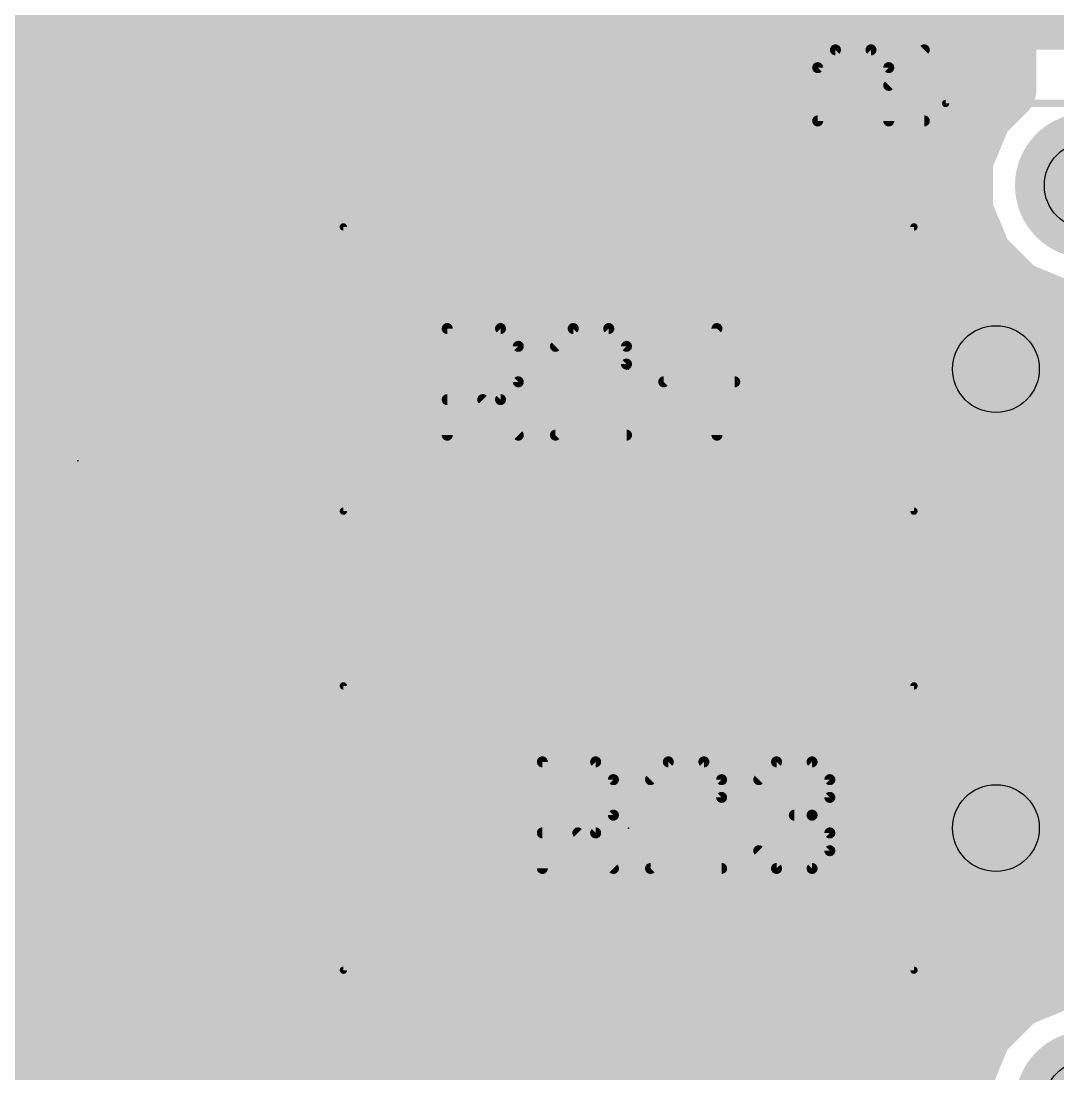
# Model space of a CAD drawing. Extents: x 0 to 1.9, y 0 to 1.15.
# Drawn here: x 0.2346 to 0.5169, y 0.458 to 0.7448 of the extents above; entities that cross this region are included whole.
import ezdxf

# ---------------------------------------------------------------- set-up
doc = ezdxf.new("R2010")
doc.units = 0
for name, color, linetype in [('1', 22, 'CONTINUOUS'), ('16', 175, 'CONTINUOUS'), ('18', 82, 'CONTINUOUS'), ('24', 7, 'CONTINUOUS'), ('25', 253, 'CONTINUOUS'), ('31', 253, 'CONTINUOUS'), ('32', 253, 'CONTINUOUS'), ('36', 253, 'CONTINUOUS'), ('39', 22, 'CONTINUOUS'), ('40', 175, 'CONTINUOUS'), ('44', 253, 'CONTINUOUS'), ('52', 253, 'CONTINUOUS')]:
    doc.layers.add(name, color=color, linetype=linetype)

# ---------------------------------------------------------------- blocks, each defined once
blk = doc.blocks.new('RECT')
blk.add_solid([(-0.5, -0.5), (0.5, -0.5), (-0.5, 0.5), (0.5, 0.5)])
blk = doc.blocks.new('ROUNDV')
at = {"const_width": 0.5}
blk.add_lwpolyline([(0, -0.25, 1), (0, 0.25, 1), (0, -0.25)], format="xyb", dxfattribs=at)

msp = doc.modelspace()

# ---------------------------------------------------------------- linework, layer by layer
at = {"layer": '1', "const_width": 0.016}
for points in [[(0.481472, 0.793988), (0.481472, 0.731209)], [(0.028, 0.752), (0.481472, 0.752)], [(0.028, 0.736), (0.481472, 0.736)], [(0.481472, 0.731209), (0.489673, 0.723008)], [(0.489673, 0.723008), (0.500192, 0.723008)], [(0.500192, 0.723008), (0.496336, 0.719152)], [(0.028, 0.72), (0.497184, 0.72)], [(0.496336, 0.719152), (0.491189, 0.706725)], [(0.491189, 0.706725), (0.491189, 0.693274)], [(0.028, 0.704), (0.491189, 0.704)], [(0.491189, 0.693274), (0.496336, 0.680848)], [(0.028, 0.688), (0.493374, 0.688)], [(0.496336, 0.680848), (0.505848, 0.671336)], [(0.028, 0.672), (0.505184, 0.672)], [(0.505848, 0.671336), (0.518274, 0.666189)], [(0.518274, 0.666189), (0.531725, 0.666189)], [(0.028, 0.656), (0.628, 0.656)], [(0.028, 0.64), (0.628, 0.64)], [(0.028, 0.624), (0.628, 0.624)], [(0.028, 0.608), (0.622684, 0.608)], [(0.028, 0.592), (0.616189, 0.592)], [(0.028, 0.576), (0.618167, 0.576)], [(0.028, 0.56), (0.628, 0.56)], [(0.028, 0.544), (0.628, 0.544)], [(0.028, 0.528), (0.628, 0.528)], [(0.028, 0.512), (0.628, 0.512)], [(0.028, 0.496), (0.628, 0.496)], [(0.518274, 0.483811), (0.505848, 0.478664)], [(0.531725, 0.483811), (0.518274, 0.483811)], [(0.028, 0.48), (0.509074, 0.48)], [(0.505848, 0.478664), (0.496336, 0.469152)], [(0.496336, 0.469152), (0.491189, 0.456725)], [(0.028, 0.464), (0.494202, 0.464)], [(0.491189, 0.456725), (0.491189, 0.443274)]]:
    msp.add_lwpolyline(points, dxfattribs=at)
at = {"layer": '1', "const_width": 0.008}
for points in [[(0.481472, 0.748, 1), (0.481472, 0.756)], [(0.481472, 0.732, 1), (0.481472, 0.74)], [(0.484301, 0.734037, 1), (0.478644, 0.72838)], [(0.477472, 0.731209, 1), (0.485472, 0.731209)], [(0.489673, 0.727008, 1), (0.489673, 0.719008)], [(0.486845, 0.720179, 1), (0.492502, 0.725836)], [(0.50302, 0.720179, 1), (0.497364, 0.725836)], [(0.500192, 0.719008, 1), (0.500192, 0.727008)], [(0.493508, 0.721981, 1), (0.499165, 0.716324)], [(0.500032, 0.717622, 1), (0.492641, 0.720683)], [(0.497184, 0.716, 1), (0.497184, 0.724)], [(0.495189, 0.706725, 1), (0.487189, 0.706725)], [(0.487493, 0.708256, 1), (0.494884, 0.705195)], [(0.491189, 0.7, 1), (0.491189, 0.708)], [(0.494884, 0.694805, 1), (0.487493, 0.691744)], [(0.487189, 0.693274, 1), (0.495189, 0.693274)], [(0.493374, 0.684, 1), (0.493374, 0.692)], [(0.499165, 0.683676, 1), (0.493508, 0.678019)], [(0.492641, 0.679317, 1), (0.500032, 0.682378)], [(0.505184, 0.668, 1), (0.505184, 0.676)], [(0.507378, 0.675032, 1), (0.504317, 0.667641)], [(0.503019, 0.668508, 1), (0.508676, 0.674165)], [(0.518274, 0.670189, 1), (0.518274, 0.662189)], [(0.516744, 0.662493, 1), (0.519805, 0.669884)], [(0.518274, 0.487811, 1), (0.518274, 0.479811)], [(0.519805, 0.480115, 1), (0.516744, 0.487506)], [(0.509074, 0.476, 1), (0.509074, 0.484)], [(0.504317, 0.482359, 1), (0.507378, 0.474968)], [(0.508676, 0.475835, 1), (0.503019, 0.481492)], [(0.493508, 0.471981, 1), (0.499165, 0.466324)], [(0.500032, 0.467622, 1), (0.492641, 0.470683)], [(0.494202, 0.46, 1), (0.494202, 0.468)], [(0.495189, 0.456725, 1), (0.487189, 0.456725)], [(0.487493, 0.458256, 1), (0.494884, 0.455195)]]:
    msp.add_lwpolyline(points, format="xyb", dxfattribs=at)
at = {"layer": '16', "const_width": 0.016}
for points in [[(0.503, 0.955184), (0.503, 0.725816)], [(0.403689, 0.755774), (0.408836, 0.743348)], [(0.466164, 0.743348), (0.471311, 0.755774)], [(0.028, 0.752), (0.405252, 0.752)], [(0.469747, 0.752), (0.503, 0.752)], [(0.408836, 0.743348), (0.418348, 0.733836)], [(0.456652, 0.733836), (0.466164, 0.743348)], [(0.028, 0.736), (0.416184, 0.736)], [(0.458816, 0.736), (0.503, 0.736)], [(0.418348, 0.733836), (0.430774, 0.728689)], [(0.444225, 0.728689), (0.456652, 0.733836)], [(0.430774, 0.728689), (0.444225, 0.728689)], [(0.503, 0.725816), (0.496336, 0.719152)], [(0.028, 0.72), (0.497184, 0.72)], [(0.496336, 0.719152), (0.491189, 0.706725)], [(0.334211, 0.7095), (0.103387, 0.7095)], [(0.347098, 0.696613), (0.334211, 0.7095)], [(0.491189, 0.706725), (0.491189, 0.693274)], [(0.339711, 0.704), (0.491189, 0.704)], [(0.350184, 0.693527), (0.347098, 0.696613)], [(0.393988, 0.693527), (0.350184, 0.693527)], [(0.4, 0.687515), (0.393988, 0.693527)], [(0.406012, 0.693527), (0.4, 0.687515)], [(0.468791, 0.693527), (0.406012, 0.693527)], [(0.476992, 0.685327), (0.468791, 0.693527)], [(0.491189, 0.693274), (0.495109, 0.683811)], [(0.325098, 0.6875), (0.1125, 0.6875)], [(0.362598, 0.65), (0.325098, 0.6875)], [(0.399515, 0.688), (0.400484, 0.688)], [(0.474319, 0.688), (0.493374, 0.688)], [(0.476992, 0.674808), (0.476992, 0.685327)], [(0.493274, 0.683811), (0.480848, 0.678664)], [(0.495109, 0.683811), (0.493274, 0.683811)], [(0.480848, 0.678664), (0.476992, 0.674808)], [(0.121613, 0.6655), (0.315986, 0.6655)], [(0.315986, 0.6655), (0.323008, 0.658478)], [(0.249999, 0.658551), (0.214953, 0.658551)], [(0.249999, 0.625001), (0.249999, 0.658551)], [(0.285047, 0.658551), (0.25, 0.658551)], [(0.25, 0.658551), (0.25, 0.625001)], [(0.289625, 0.657324), (0.285047, 0.658551)], [(0.293729, 0.654955), (0.289625, 0.657324)], [(0.323008, 0.658478), (0.323008, 0.614673)], [(0.249999, 0.656), (0.25, 0.656)], [(0.291919, 0.656), (0.323008, 0.656)], [(0.297081, 0.651603), (0.293729, 0.654955)], [(0.29945, 0.647499), (0.297081, 0.651603)], [(0.362598, 0.612402), (0.362598, 0.65)], [(0.5, 0.65), (0.437402, 0.65)], [(0.300677, 0.642921), (0.29945, 0.647499)], [(0.300677, 0.625), (0.300677, 0.642921)], [(0.249999, 0.64), (0.25, 0.64)], [(0.300677, 0.64), (0.323008, 0.64)], [(0.519152, 0.621336), (0.528664, 0.630848)], [(0.199323, 0.625), (0.249999, 0.625)], [(0.249999, 0.624999), (0.199323, 0.624999)], [(0.25, 0.625001), (0.249999, 0.625001)], [(0.249999, 0.625), (0.249999, 0.624999)], [(0.249999, 0.591449), (0.249999, 0.624999)], [(0.249999, 0.624999), (0.25, 0.624999)], [(0.249999, 0.624), (0.25, 0.624)], [(0.25, 0.624999), (0.25, 0.591449)], [(0.250001, 0.624999), (0.250001, 0.625)], [(0.250001, 0.625), (0.300677, 0.625)], [(0.300677, 0.624999), (0.250001, 0.624999)], [(0.300677, 0.607079), (0.300677, 0.624999)], [(0.300677, 0.624), (0.323008, 0.624)], [(0.476992, 0.614673), (0.476992, 0.625192)], [(0.476992, 0.625192), (0.480848, 0.621336)], [(0.476992, 0.624), (0.478184, 0.624)], [(0.521816, 0.624), (0.993539, 0.624)], [(0.480848, 0.621336), (0.493274, 0.616189)], [(0.506725, 0.616189), (0.519152, 0.621336)], [(0.323008, 0.614673), (0.331209, 0.606472)], [(0.471818, 0.6095), (0.476992, 0.614673)], [(0.493274, 0.616189), (0.506725, 0.616189)], [(0.3875, 0.5875), (0.362598, 0.612402)], [(0.624184, 0.6095), (0.471818, 0.6095)], [(0.249999, 0.608), (0.25, 0.608)], [(0.29945, 0.602501), (0.300677, 0.607079)], [(0.300677, 0.608), (0.329681, 0.608)], [(0.331209, 0.606472), (0.340598, 0.606472)], [(0.340598, 0.606472), (0.340598, 0.603289)], [(0.340598, 0.603289), (0.353486, 0.590402)], [(0.297081, 0.598397), (0.29945, 0.602501)], [(0.293729, 0.595045), (0.297081, 0.598397)], [(0.289625, 0.592675), (0.293729, 0.595045)], [(0.214953, 0.591449), (0.249999, 0.591449)], [(0.249999, 0.592), (0.25, 0.592)], [(0.25, 0.591449), (0.285047, 0.591449)], [(0.285047, 0.591449), (0.289625, 0.592675)], [(0.287104, 0.592), (0.351887, 0.592)], [(0.353486, 0.590402), (0.353486, 0.590402)], [(0.353486, 0.590402), (0.3655, 0.578387)], [(0.65, 0.5875), (0.3875, 0.5875)], [(0.288476, 0.583685), (0.211524, 0.583685)], [(0.296677, 0.575484), (0.288476, 0.583685)], [(0.3655, 0.578387), (0.3655, 0.578387)], [(0.3655, 0.578387), (0.37536, 0.568527)], [(0.296161, 0.576), (0.367887, 0.576)], [(0.296677, 0.547), (0.296677, 0.575484)], [(0.331209, 0.568527), (0.323008, 0.560327)], [(0.37536, 0.568527), (0.331209, 0.568527)], [(0.476992, 0.560327), (0.471818, 0.5655)], [(0.471818, 0.5655), (0.624184, 0.5655)], [(0.296677, 0.56), (0.323008, 0.56)], [(0.323008, 0.560327), (0.323008, 0.547)], [(0.476992, 0.549808), (0.476992, 0.560327)], [(0.476992, 0.56), (0.629684, 0.56)], [(0.493274, 0.558811), (0.480848, 0.553664)], [(0.506725, 0.558811), (0.493274, 0.558811)], [(0.519152, 0.553664), (0.506725, 0.558811)], [(0.25, 0.55), (0.25, 0.554134)], [(0.480848, 0.553664), (0.476992, 0.549808)], [(0.528664, 0.544152), (0.519152, 0.553664)], [(0.275, 0.525), (0.25, 0.55)], [(0.323008, 0.547), (0.296677, 0.547)], [(0.211524, 0.524583), (0.244305, 0.524583)], [(0.244305, 0.524583), (0.265887, 0.503)], [(0.362598, 0.525), (0.275, 0.525)], [(0.5, 0.525), (0.437402, 0.525)], [(0.028, 0.512), (0.256887, 0.512)], [(0.519152, 0.496336), (0.528664, 0.505848)], [(0.265887, 0.503), (0.323008, 0.503)], [(0.323008, 0.503), (0.323008, 0.489673)], [(0.476992, 0.489673), (0.476992, 0.500192)], [(0.476992, 0.500192), (0.480848, 0.496336)], [(0.028, 0.496), (0.323008, 0.496)], [(0.476992, 0.496), (0.48166, 0.496)], [(0.480848, 0.496336), (0.493274, 0.491189)], [(0.506725, 0.491189), (0.519152, 0.496336)], [(0.51834, 0.496), (0.973539, 0.496)], [(0.493274, 0.491189), (0.506725, 0.491189)], [(0.323008, 0.489673), (0.331209, 0.481472)], [(0.468791, 0.481472), (0.476992, 0.489673)], [(0.393988, 0.481472), (0.4, 0.487484)], [(0.4, 0.487484), (0.406012, 0.481472)], [(0.518274, 0.483811), (0.505848, 0.478664)], [(0.531725, 0.483811), (0.518274, 0.483811)], [(0.028, 0.48), (0.509074, 0.48)], [(0.331209, 0.481472), (0.393988, 0.481472)], [(0.406012, 0.481472), (0.468791, 0.481472)], [(0.505848, 0.478664), (0.499184, 0.472)], [(0.390887, 0.472), (0.328486, 0.409598)], [(0.499184, 0.472), (0.390887, 0.472)], [(0.028, 0.464), (0.382887, 0.464)]]:
    msp.add_lwpolyline(points, dxfattribs=at)
at = {"layer": '16', "const_width": 0.008}
for points in [[(0.405252, 0.748, 1), (0.405252, 0.756)], [(0.469747, 0.756, 1), (0.469747, 0.748)], [(0.503, 0.748, 1), (0.503, 0.756)], [(0.411665, 0.746176, 1), (0.406008, 0.740519)], [(0.468992, 0.740519, 1), (0.463335, 0.746176)], [(0.405141, 0.741817, 1), (0.412532, 0.744878)], [(0.462468, 0.744878, 1), (0.469859, 0.741817)], [(0.416184, 0.732, 1), (0.416184, 0.74)], [(0.458816, 0.74, 1), (0.458816, 0.732)], [(0.503, 0.732, 1), (0.503, 0.74)], [(0.419878, 0.737532, 1), (0.416817, 0.730141)], [(0.415519, 0.731008, 1), (0.421176, 0.736665)], [(0.453824, 0.736665, 1), (0.459481, 0.731008)], [(0.458183, 0.730141, 1), (0.455122, 0.737532)], [(0.430774, 0.732689, 1), (0.430774, 0.724689)], [(0.429244, 0.724993, 1), (0.432305, 0.732384)], [(0.442695, 0.732384, 1), (0.445756, 0.724993)], [(0.444225, 0.724689, 1), (0.444225, 0.732689)], [(0.505828, 0.722988, 1), (0.500172, 0.728644)], [(0.499, 0.725816, 1), (0.507, 0.725816)], [(0.493508, 0.721981, 1), (0.499165, 0.716324)], [(0.500032, 0.717622, 1), (0.492641, 0.720683)], [(0.497184, 0.716, 1), (0.497184, 0.724)], [(0.33704, 0.712328, 1), (0.331383, 0.706671)], [(0.334211, 0.7055, 1), (0.334211, 0.7135)], [(0.495189, 0.706725, 1), (0.487189, 0.706725)], [(0.339711, 0.708, 1), (0.339711, 0.7)], [(0.487493, 0.708256, 1), (0.494884, 0.705195)], [(0.491189, 0.7, 1), (0.491189, 0.708)], [(0.349927, 0.699441, 1), (0.34427, 0.693784)], [(0.34427, 0.693784, 1), (0.349927, 0.699441)], [(0.350184, 0.697527, 1), (0.350184, 0.689527)], [(0.347355, 0.690699, 1), (0.353012, 0.696356)], [(0.396816, 0.696356, 1), (0.391159, 0.690699)], [(0.393988, 0.689527, 1), (0.393988, 0.697527)], [(0.406012, 0.697527, 1), (0.406012, 0.689527)], [(0.40884, 0.690699, 1), (0.403184, 0.696356)], [(0.47162, 0.696356, 1), (0.465963, 0.690699)], [(0.468791, 0.689527, 1), (0.468791, 0.697527)], [(0.494884, 0.694805, 1), (0.487493, 0.691744)], [(0.487189, 0.693274, 1), (0.495189, 0.693274)], [(0.327927, 0.690328, 1), (0.32227, 0.684672)], [(0.325098, 0.6835, 1), (0.325098, 0.6915)], [(0.399515, 0.692, 1), (0.399515, 0.684)], [(0.397171, 0.690344, 1), (0.402828, 0.684687)], [(0.397171, 0.684687, 1), (0.402828, 0.690344)], [(0.400484, 0.684, 1), (0.400484, 0.692)], [(0.474319, 0.692, 1), (0.474319, 0.684)], [(0.493374, 0.684, 1), (0.493374, 0.692)], [(0.480992, 0.685327, 1), (0.472992, 0.685327)], [(0.474164, 0.682498, 1), (0.47982, 0.688155)], [(0.493274, 0.687811, 1), (0.493274, 0.679811)], [(0.494805, 0.680115, 1), (0.491744, 0.687506)], [(0.495109, 0.679811, 1), (0.495109, 0.687811)], [(0.491413, 0.68228, 1), (0.498805, 0.685342)], [(0.479317, 0.682359, 1), (0.482378, 0.674968)], [(0.483676, 0.675835, 1), (0.478019, 0.681492)], [(0.474164, 0.677636, 1), (0.47982, 0.671979)], [(0.472992, 0.674808, 1), (0.480992, 0.674808)], [(0.318814, 0.668328, 1), (0.313157, 0.662672)], [(0.315986, 0.6615, 1), (0.315986, 0.6695)], [(0.253999, 0.658551, 1), (0.245999, 0.658551)], [(0.25, 0.662551, 1), (0.25, 0.654551)], [(0.254, 0.658551, 1), (0.246, 0.658551)], [(0.249999, 0.654551, 1), (0.249999, 0.662551)], [(0.286082, 0.662415, 1), (0.284012, 0.654687)], [(0.285047, 0.654551, 1), (0.285047, 0.662551)], [(0.291625, 0.660789, 1), (0.287625, 0.65386)], [(0.327008, 0.658478, 1), (0.319008, 0.658478)], [(0.320179, 0.655649, 1), (0.325836, 0.661306)], [(0.249999, 0.66, 1), (0.249999, 0.652)], [(0.25, 0.652, 1), (0.25, 0.66)], [(0.291919, 0.66, 1), (0.291919, 0.652)], [(0.28859, 0.653461, 1), (0.29066, 0.661188)], [(0.296558, 0.657783, 1), (0.290901, 0.652126)], [(0.291729, 0.651491, 1), (0.295729, 0.658419)], [(0.323008, 0.652, 1), (0.323008, 0.66)], [(0.300545, 0.653603, 1), (0.293617, 0.649603)], [(0.294252, 0.648775, 1), (0.299909, 0.654432)], [(0.366598, 0.65, 1), (0.358598, 0.65)], [(0.35977, 0.647172, 1), (0.365427, 0.652828)], [(0.437402, 0.654, 1), (0.437402, 0.646)], [(0.5, 0.646, 1), (0.5, 0.654)], [(0.303314, 0.648534, 1), (0.295587, 0.646464)], [(0.295986, 0.645499, 1), (0.302915, 0.649499)], [(0.304677, 0.642921, 1), (0.296677, 0.642921)], [(0.249999, 0.644, 1), (0.249999, 0.636)], [(0.25, 0.636, 1), (0.25, 0.644)], [(0.300677, 0.644, 1), (0.300677, 0.636)], [(0.296813, 0.641886, 1), (0.304541, 0.643956)], [(0.323008, 0.636, 1), (0.323008, 0.644)], [(0.249999, 0.629001, 1), (0.249999, 0.621001)], [(0.253999, 0.625, 1), (0.245999, 0.625)], [(0.253999, 0.624999, 1), (0.245999, 0.624999)], [(0.249999, 0.628999, 1), (0.249999, 0.620999)], [(0.249999, 0.628, 1), (0.249999, 0.62)], [(0.254, 0.624999, 1), (0.246, 0.624999)], [(0.254001, 0.625, 1), (0.246001, 0.625)], [(0.250001, 0.629, 1), (0.250001, 0.621)], [(0.250001, 0.628999, 1), (0.250001, 0.620999)], [(0.249999, 0.621, 1), (0.249999, 0.629)], [(0.249999, 0.620999, 1), (0.249999, 0.628999)], [(0.25, 0.621001, 1), (0.25, 0.629001)], [(0.25, 0.620999, 1), (0.25, 0.628999)], [(0.25, 0.62, 1), (0.25, 0.628)], [(0.304677, 0.624999, 1), (0.296677, 0.624999)], [(0.300677, 0.628, 1), (0.300677, 0.62)], [(0.300677, 0.621, 1), (0.300677, 0.629)], [(0.300677, 0.620999, 1), (0.300677, 0.628999)], [(0.323008, 0.62, 1), (0.323008, 0.628)], [(0.480992, 0.625192, 1), (0.472992, 0.625192)], [(0.476992, 0.628, 1), (0.476992, 0.62)], [(0.47982, 0.62802, 1), (0.474164, 0.622364)], [(0.478184, 0.62, 1), (0.478184, 0.628)], [(0.521816, 0.628, 1), (0.521816, 0.62)], [(0.245999, 0.625001, 1), (0.253999, 0.625001)], [(0.245999, 0.624999, 1), (0.253999, 0.624999)], [(0.246, 0.625001, 1), (0.254, 0.625001)], [(0.246001, 0.624999, 1), (0.254001, 0.624999)], [(0.296677, 0.625, 1), (0.304677, 0.625)], [(0.482378, 0.625032, 1), (0.479317, 0.617641)], [(0.478019, 0.618508, 1), (0.483676, 0.624165)], [(0.516324, 0.624165, 1), (0.521981, 0.618508)], [(0.520683, 0.617641, 1), (0.517622, 0.625032)], [(0.325836, 0.617502, 1), (0.320179, 0.611845)], [(0.47982, 0.611845, 1), (0.474164, 0.617502)], [(0.493274, 0.620189, 1), (0.493274, 0.612189)], [(0.491744, 0.612493, 1), (0.494805, 0.619884)], [(0.505195, 0.619884, 1), (0.508256, 0.612493)], [(0.506725, 0.612189, 1), (0.506725, 0.620189)], [(0.365427, 0.61523, 1), (0.35977, 0.609573)], [(0.319008, 0.614673, 1), (0.327008, 0.614673)], [(0.471818, 0.6135, 1), (0.471818, 0.6055)], [(0.472992, 0.614673, 1), (0.480992, 0.614673)], [(0.249999, 0.612, 1), (0.249999, 0.604)], [(0.25, 0.604, 1), (0.25, 0.612)], [(0.300677, 0.612, 1), (0.300677, 0.604)], [(0.304541, 0.606044, 1), (0.296813, 0.608114)], [(0.331209, 0.610472, 1), (0.331209, 0.602472)], [(0.329681, 0.604, 1), (0.329681, 0.612)], [(0.344598, 0.606472, 1), (0.336598, 0.606472)], [(0.340598, 0.602472, 1), (0.340598, 0.610472)], [(0.358598, 0.612402, 1), (0.366598, 0.612402)], [(0.46899, 0.612328, 1), (0.474647, 0.606671)], [(0.296677, 0.607079, 1), (0.304677, 0.607079)], [(0.32838, 0.603644, 1), (0.334037, 0.609301)], [(0.343427, 0.606117, 1), (0.33777, 0.60046)], [(0.302915, 0.600501, 1), (0.295986, 0.604501)], [(0.299909, 0.595568, 1), (0.294252, 0.601225)], [(0.295587, 0.603536, 1), (0.303314, 0.601466)], [(0.336598, 0.603289, 1), (0.344598, 0.603289)], [(0.295729, 0.591581, 1), (0.291729, 0.598509)], [(0.293617, 0.600397, 1), (0.300545, 0.596397)], [(0.249999, 0.596, 1), (0.249999, 0.588)], [(0.25, 0.595449, 1), (0.25, 0.587449)], [(0.249999, 0.587449, 1), (0.249999, 0.595449)], [(0.25, 0.588, 1), (0.25, 0.596)], [(0.284012, 0.595313, 1), (0.286082, 0.587585)], [(0.287104, 0.596, 1), (0.287104, 0.588)], [(0.285047, 0.587449, 1), (0.285047, 0.595449)], [(0.287625, 0.59614, 1), (0.291625, 0.589211)], [(0.29066, 0.588812, 1), (0.28859, 0.596539)], [(0.290901, 0.597874, 1), (0.296558, 0.592217)], [(0.351887, 0.588, 1), (0.351887, 0.596)], [(0.356314, 0.59323, 1), (0.350657, 0.587573)], [(0.353486, 0.594402, 1), (0.353486, 0.586402)], [(0.350657, 0.587573, 1), (0.356314, 0.59323)], [(0.353486, 0.586402, 1), (0.353486, 0.594402)], [(0.245999, 0.591449, 1), (0.253999, 0.591449)], [(0.246, 0.591449, 1), (0.254, 0.591449)], [(0.3875, 0.5915, 1), (0.3875, 0.5835)], [(0.384672, 0.584672, 1), (0.390328, 0.590328)], [(0.291305, 0.586513, 1), (0.285648, 0.580856)], [(0.288476, 0.579685, 1), (0.288476, 0.587685)], [(0.3695, 0.578387, 1), (0.3615, 0.578387)], [(0.368328, 0.581216, 1), (0.362672, 0.575559)], [(0.362672, 0.575559, 1), (0.368328, 0.581216)], [(0.296161, 0.58, 1), (0.296161, 0.572)], [(0.300677, 0.575484, 1), (0.292677, 0.575484)], [(0.293849, 0.572656, 1), (0.299505, 0.578312)], [(0.3615, 0.578387, 1), (0.3695, 0.578387)], [(0.367887, 0.572, 1), (0.367887, 0.58)], [(0.331209, 0.572527, 1), (0.331209, 0.564527)], [(0.334037, 0.565699, 1), (0.32838, 0.571356)], [(0.37536, 0.564527, 1), (0.37536, 0.572527)], [(0.372531, 0.565699, 1), (0.378188, 0.571356)], [(0.471818, 0.5695, 1), (0.471818, 0.5615)], [(0.474647, 0.568328, 1), (0.46899, 0.562672)], [(0.296677, 0.564, 1), (0.296677, 0.556)], [(0.327008, 0.560327, 1), (0.319008, 0.560327)], [(0.323008, 0.556, 1), (0.323008, 0.564)], [(0.480992, 0.560327, 1), (0.472992, 0.560327)], [(0.476992, 0.564, 1), (0.476992, 0.556)], [(0.320179, 0.563155, 1), (0.325836, 0.557498)], [(0.474164, 0.557498, 1), (0.47982, 0.563155)], [(0.493274, 0.562811, 1), (0.493274, 0.554811)], [(0.494805, 0.555115, 1), (0.491744, 0.562506)], [(0.508256, 0.562506, 1), (0.505195, 0.555115)], [(0.506725, 0.554811, 1), (0.506725, 0.562811)], [(0.254, 0.554134, 1), (0.246, 0.554134)], [(0.479317, 0.557359, 1), (0.482378, 0.549968)], [(0.483676, 0.550835, 1), (0.478019, 0.556492)], [(0.521981, 0.556492, 1), (0.516324, 0.550835)], [(0.517622, 0.549968, 1), (0.520683, 0.557359)], [(0.252828, 0.552828, 1), (0.247172, 0.547172)], [(0.474164, 0.552636, 1), (0.47982, 0.546979)], [(0.246, 0.55, 1), (0.254, 0.55)], [(0.296677, 0.551, 1), (0.296677, 0.543)], [(0.323008, 0.543, 1), (0.323008, 0.551)], [(0.472992, 0.549808, 1), (0.480992, 0.549808)], [(0.292677, 0.547, 1), (0.300677, 0.547)], [(0.319008, 0.547, 1), (0.327008, 0.547)], [(0.247133, 0.527411, 1), (0.241476, 0.521754)], [(0.244305, 0.520583, 1), (0.244305, 0.528583)], [(0.275, 0.529, 1), (0.275, 0.521)], [(0.272172, 0.522172, 1), (0.277828, 0.527828)], [(0.362598, 0.521, 1), (0.362598, 0.529)], [(0.437402, 0.529, 1), (0.437402, 0.521)], [(0.5, 0.521, 1), (0.5, 0.529)], [(0.256887, 0.508, 1), (0.256887, 0.516)], [(0.265887, 0.507, 1), (0.265887, 0.499)], [(0.327008, 0.503, 1), (0.319008, 0.503)], [(0.323008, 0.499, 1), (0.323008, 0.507)], [(0.263059, 0.500172, 1), (0.268716, 0.505828)], [(0.480992, 0.500192, 1), (0.472992, 0.500192)], [(0.47982, 0.50302, 1), (0.474164, 0.497364)], [(0.323008, 0.492, 1), (0.323008, 0.5)], [(0.476992, 0.5, 1), (0.476992, 0.492)], [(0.482378, 0.500032, 1), (0.479317, 0.492641)], [(0.478019, 0.493508, 1), (0.483676, 0.499165)], [(0.48166, 0.492, 1), (0.48166, 0.5)], [(0.51834, 0.5, 1), (0.51834, 0.492)], [(0.516324, 0.499165, 1), (0.521981, 0.493508)], [(0.520683, 0.492641, 1), (0.517622, 0.500032)], [(0.493274, 0.495189, 1), (0.493274, 0.487189)], [(0.506725, 0.487189, 1), (0.506725, 0.495189)], [(0.325836, 0.492502, 1), (0.320179, 0.486845)], [(0.47982, 0.486845, 1), (0.474164, 0.492502)], [(0.491744, 0.487493, 1), (0.494805, 0.494884)], [(0.505195, 0.494884, 1), (0.508256, 0.487493)], [(0.319008, 0.489673, 1), (0.327008, 0.489673)], [(0.402828, 0.490313, 1), (0.397171, 0.484656)], [(0.402828, 0.484656, 1), (0.397171, 0.490313)], [(0.472992, 0.489673, 1), (0.480992, 0.489673)], [(0.518274, 0.487811, 1), (0.518274, 0.479811)], [(0.519805, 0.480115, 1), (0.516744, 0.487506)], [(0.331209, 0.485472, 1), (0.331209, 0.477472)], [(0.32838, 0.478644, 1), (0.334037, 0.484301)], [(0.391159, 0.484301, 1), (0.396816, 0.478644)], [(0.393988, 0.477472, 1), (0.393988, 0.485472)], [(0.406012, 0.485472, 1), (0.406012, 0.477472)], [(0.403184, 0.478644, 1), (0.40884, 0.484301)], [(0.465963, 0.484301, 1), (0.47162, 0.478644)], [(0.468791, 0.477472, 1), (0.468791, 0.485472)], [(0.509074, 0.476, 1), (0.509074, 0.484)], [(0.504317, 0.482359, 1), (0.507378, 0.474968)], [(0.508676, 0.475835, 1), (0.503019, 0.481492)], [(0.390887, 0.476, 1), (0.390887, 0.468)], [(0.393716, 0.469171, 1), (0.388059, 0.474828)], [(0.499184, 0.468, 1), (0.499184, 0.476)], [(0.496356, 0.474828, 1), (0.502012, 0.469171)], [(0.382887, 0.46, 1), (0.382887, 0.468)]]:
    msp.add_lwpolyline(points, format="xyb", dxfattribs=at)
at = {"layer": '24'}
for p in [(0.4, 0.65), (0.25, 0.625), (0.4, 0.525)]:
    msp.add_point(p, dxfattribs=at)
at = {"layer": '25', "const_width": 0.003}
for points in [[(0.451475, 0.732082), (0.456313, 0.736919)], [(0.456313, 0.736919), (0.465988, 0.736919)], [(0.465988, 0.736919), (0.470825, 0.732082)], [(0.470825, 0.727244), (0.4805, 0.736919)], [(0.451475, 0.71757), (0.451475, 0.732082)], [(0.470825, 0.732082), (0.470825, 0.71757)], [(0.4805, 0.71757), (0.451475, 0.71757)], [(0.350604, 0.632), (0.350604, 0.661025)], [(0.350604, 0.661025), (0.365117, 0.661025)], [(0.365117, 0.661025), (0.369954, 0.656187)], [(0.384907, 0.661025), (0.38007, 0.656187)], [(0.394582, 0.661025), (0.384907, 0.661025)], [(0.399419, 0.656187), (0.394582, 0.661025)], [(0.424047, 0.661025), (0.409535, 0.646512)], [(0.424047, 0.632), (0.424047, 0.661025)], [(0.369954, 0.656187), (0.369954, 0.646512)], [(0.399419, 0.65135), (0.399419, 0.656187)], [(0.38007, 0.632), (0.399419, 0.65135)], [(0.369954, 0.646512), (0.365117, 0.641675)], [(0.409535, 0.646512), (0.428885, 0.646512)], [(0.365117, 0.641675), (0.350604, 0.641675)], [(0.360279, 0.641675), (0.369954, 0.632)], [(0.399419, 0.632), (0.38007, 0.632)], [(0.3765, 0.514), (0.3765, 0.543025)], [(0.3765, 0.543025), (0.391012, 0.543025)], [(0.391012, 0.543025), (0.39585, 0.538187)], [(0.410803, 0.543025), (0.405965, 0.538187)], [(0.420477, 0.543025), (0.410803, 0.543025)], [(0.425315, 0.538187), (0.420477, 0.543025)], [(0.43543, 0.538187), (0.440268, 0.543025)], [(0.440268, 0.543025), (0.449943, 0.543025)], [(0.449943, 0.543025), (0.45478, 0.538187)], [(0.39585, 0.538187), (0.39585, 0.528512)], [(0.425315, 0.53335), (0.425315, 0.538187)], [(0.45478, 0.538187), (0.45478, 0.53335)], [(0.405965, 0.514), (0.425315, 0.53335)], [(0.45478, 0.53335), (0.449943, 0.528512)], [(0.39585, 0.528512), (0.391012, 0.523675)], [(0.449943, 0.528512), (0.445105, 0.528512)], [(0.449943, 0.528512), (0.45478, 0.523675)], [(0.391012, 0.523675), (0.3765, 0.523675)], [(0.386175, 0.523675), (0.39585, 0.514)], [(0.45478, 0.523675), (0.45478, 0.518837)], [(0.440268, 0.514), (0.43543, 0.518837)], [(0.45478, 0.518837), (0.449943, 0.514)], [(0.425315, 0.514), (0.405965, 0.514)], [(0.449943, 0.514), (0.440268, 0.514)]]:
    msp.add_lwpolyline(points, dxfattribs=at)
at = {"layer": '25', "const_width": 0.0015}
for points in [[(0.456313, 0.737669, 1), (0.456313, 0.736169)], [(0.456843, 0.736389, 1), (0.455782, 0.73745)], [(0.466518, 0.73745, 1), (0.465457, 0.736389)], [(0.465988, 0.736169, 1), (0.465988, 0.737669)], [(0.48103, 0.736389, 1), (0.47997, 0.73745)], [(0.452225, 0.732082, 1), (0.450725, 0.732082)], [(0.450945, 0.732612, 1), (0.452006, 0.731552)], [(0.471575, 0.732082, 1), (0.470075, 0.732082)], [(0.470295, 0.731552, 1), (0.471356, 0.732612)], [(0.470295, 0.727775, 1), (0.471356, 0.726714)], [(0.451475, 0.71832, 1), (0.451475, 0.71682)], [(0.450725, 0.71757, 1), (0.452225, 0.71757)], [(0.470075, 0.71757, 1), (0.471575, 0.71757)], [(0.4805, 0.71682, 1), (0.4805, 0.71832)], [(0.351354, 0.661025, 1), (0.349854, 0.661025)], [(0.350604, 0.661775, 1), (0.350604, 0.660275)], [(0.365647, 0.661555, 1), (0.364586, 0.660494)], [(0.365117, 0.660275, 1), (0.365117, 0.661775)], [(0.384907, 0.661775, 1), (0.384907, 0.660275)], [(0.385437, 0.660494, 1), (0.384377, 0.661555)], [(0.395112, 0.661555, 1), (0.394052, 0.660494)], [(0.394582, 0.660275, 1), (0.394582, 0.661775)], [(0.424797, 0.661025, 1), (0.423297, 0.661025)], [(0.424577, 0.660494, 1), (0.423517, 0.661555)], [(0.370704, 0.656187, 1), (0.369204, 0.656187)], [(0.369424, 0.655657, 1), (0.370485, 0.656718)], [(0.379539, 0.656718, 1), (0.3806, 0.655657)], [(0.400169, 0.656187, 1), (0.398669, 0.656187)], [(0.398889, 0.655657, 1), (0.39995, 0.656718)], [(0.398669, 0.65135, 1), (0.400169, 0.65135)], [(0.39995, 0.650819, 1), (0.398889, 0.65188)], [(0.370485, 0.645982, 1), (0.369424, 0.647043)], [(0.409535, 0.647262, 1), (0.409535, 0.645762)], [(0.428885, 0.645762, 1), (0.428885, 0.647262)], [(0.369204, 0.646512, 1), (0.370704, 0.646512)], [(0.409004, 0.647043, 1), (0.410065, 0.645982)], [(0.350604, 0.642425, 1), (0.350604, 0.640925)], [(0.36081, 0.642205, 1), (0.359749, 0.641144)], [(0.364586, 0.642205, 1), (0.365647, 0.641144)], [(0.365117, 0.640925, 1), (0.365117, 0.642425)], [(0.349854, 0.632, 1), (0.351354, 0.632)], [(0.369424, 0.63147, 1), (0.370485, 0.63253)], [(0.38007, 0.63275, 1), (0.38007, 0.63125)], [(0.379539, 0.63253, 1), (0.3806, 0.63147)], [(0.399419, 0.63125, 1), (0.399419, 0.63275)], [(0.423297, 0.632, 1), (0.424797, 0.632)], [(0.37725, 0.543025, 1), (0.37575, 0.543025)], [(0.3765, 0.543775, 1), (0.3765, 0.542275)], [(0.391543, 0.543555, 1), (0.390482, 0.542494)], [(0.391012, 0.542275, 1), (0.391012, 0.543775)], [(0.410803, 0.543775, 1), (0.410803, 0.542275)], [(0.411333, 0.542494, 1), (0.410272, 0.543555)], [(0.421008, 0.543555, 1), (0.419947, 0.542494)], [(0.420477, 0.542275, 1), (0.420477, 0.543775)], [(0.440268, 0.543775, 1), (0.440268, 0.542275)], [(0.440798, 0.542494, 1), (0.439737, 0.543555)], [(0.450473, 0.543555, 1), (0.449412, 0.542494)], [(0.449943, 0.542275, 1), (0.449943, 0.543775)], [(0.3966, 0.538187, 1), (0.3951, 0.538187)], [(0.395319, 0.537657, 1), (0.39638, 0.538718)], [(0.405435, 0.538718, 1), (0.406496, 0.537657)], [(0.426065, 0.538187, 1), (0.424565, 0.538187)], [(0.424785, 0.537657, 1), (0.425845, 0.538718)], [(0.4349, 0.538718, 1), (0.435961, 0.537657)], [(0.45553, 0.538187, 1), (0.45403, 0.538187)], [(0.45425, 0.537657, 1), (0.45531, 0.538718)], [(0.424565, 0.53335, 1), (0.426065, 0.53335)], [(0.425845, 0.532819, 1), (0.424785, 0.53388)], [(0.45403, 0.53335, 1), (0.45553, 0.53335)], [(0.45531, 0.532819, 1), (0.45425, 0.53388)], [(0.3951, 0.528512, 1), (0.3966, 0.528512)], [(0.39638, 0.527982, 1), (0.395319, 0.529043)], [(0.445105, 0.529262, 1), (0.445105, 0.527762)], [(0.450473, 0.529043, 1), (0.449412, 0.527982)], [(0.449412, 0.529043, 1), (0.450473, 0.527982)], [(0.449943, 0.527762, 1), (0.449943, 0.529262)], [(0.3765, 0.524425, 1), (0.3765, 0.522925)], [(0.386705, 0.524205, 1), (0.385645, 0.523144)], [(0.390482, 0.524205, 1), (0.391543, 0.523144)], [(0.391012, 0.522925, 1), (0.391012, 0.524425)], [(0.45553, 0.523675, 1), (0.45403, 0.523675)], [(0.45425, 0.523144, 1), (0.45531, 0.524205)], [(0.435961, 0.519368, 1), (0.4349, 0.518307)], [(0.45403, 0.518837, 1), (0.45553, 0.518837)], [(0.45531, 0.518307, 1), (0.45425, 0.519368)], [(0.37575, 0.514, 1), (0.37725, 0.514)], [(0.395319, 0.51347, 1), (0.39638, 0.51453)], [(0.405965, 0.51475, 1), (0.405965, 0.51325)], [(0.405435, 0.51453, 1), (0.406496, 0.51347)], [(0.425315, 0.51325, 1), (0.425315, 0.51475)], [(0.440268, 0.51475, 1), (0.440268, 0.51325)], [(0.439737, 0.51347, 1), (0.440798, 0.51453)], [(0.449412, 0.51453, 1), (0.450473, 0.51347)], [(0.449943, 0.51325, 1), (0.449943, 0.51475)]]:
    msp.add_lwpolyline(points, format="xyb", dxfattribs=at)
at = {"layer": '39', "const_width": 0.002}
for points in [[(0.486299, 0.722323), (0.486299, 0.877677)], [(0.563701, 0.722323), (0.486299, 0.722323)]]:
    msp.add_lwpolyline(points, dxfattribs=at)
at = {"layer": '39', "const_width": 0.001}
for points in [[(0.486299, 0.722823, 1), (0.486299, 0.721823)], [(0.485799, 0.722323, 1), (0.486799, 0.722323)]]:
    msp.add_lwpolyline(points, format="xyb", dxfattribs=at)
at = {"layer": '40', "const_width": 0.002}
for points in [[(0.477677, 0.688701), (0.322323, 0.688701)], [(0.322323, 0.688701), (0.322323, 0.611299)], [(0.477677, 0.611299), (0.477677, 0.688701)], [(0.322323, 0.611299), (0.477677, 0.611299)], [(0.477677, 0.563701), (0.322323, 0.563701)], [(0.322323, 0.563701), (0.322323, 0.486299)], [(0.477677, 0.486299), (0.477677, 0.563701)], [(0.322323, 0.486299), (0.477677, 0.486299)]]:
    msp.add_lwpolyline(points, dxfattribs=at)
at = {"layer": '40', "const_width": 0.001}
for points in [[(0.322323, 0.689201, 1), (0.322323, 0.688201)], [(0.322823, 0.688701, 1), (0.321823, 0.688701)], [(0.478177, 0.688701, 1), (0.477177, 0.688701)], [(0.477677, 0.688201, 1), (0.477677, 0.689201)], [(0.322323, 0.611799, 1), (0.322323, 0.610799)], [(0.321823, 0.611299, 1), (0.322823, 0.611299)], [(0.477177, 0.611299, 1), (0.478177, 0.611299)], [(0.477677, 0.610799, 1), (0.477677, 0.611799)], [(0.322323, 0.564201, 1), (0.322323, 0.563201)], [(0.322823, 0.563701, 1), (0.321823, 0.563701)], [(0.478177, 0.563701, 1), (0.477177, 0.563701)], [(0.477677, 0.563201, 1), (0.477677, 0.564201)], [(0.322323, 0.486799, 1), (0.322323, 0.485799)], [(0.321823, 0.486299, 1), (0.322823, 0.486299)], [(0.477177, 0.486299, 1), (0.478177, 0.486299)], [(0.477677, 0.485799, 1), (0.477677, 0.486799)]]:
    msp.add_lwpolyline(points, format="xyb", dxfattribs=at)
at = {"layer": '44'}
for centre in [(0.525, 0.7), (0.5, 0.65), (0.5, 0.525), (0.525, 0.45)]:
    msp.add_circle(centre, 0.011811, dxfattribs=at)
at = {"layer": '52', "const_width": 0.006}
for points in [[(0.383858, 0.675), (0.416142, 0.675)], [(0.383858, 0.625), (0.416142, 0.625)], [(0.383858, 0.55), (0.416142, 0.55)], [(0.383858, 0.5), (0.416142, 0.5)]]:
    msp.add_lwpolyline(points, dxfattribs=at)
at = {"layer": '52', "const_width": 0.003}
for points in [[(0.383858, 0.6765, 1), (0.383858, 0.6735)], [(0.416142, 0.6735, 1), (0.416142, 0.6765)], [(0.383858, 0.6265, 1), (0.383858, 0.6235)], [(0.416142, 0.6235, 1), (0.416142, 0.6265)], [(0.383858, 0.5515, 1), (0.383858, 0.5485)], [(0.416142, 0.5485, 1), (0.416142, 0.5515)], [(0.383858, 0.5015, 1), (0.383858, 0.4985)], [(0.416142, 0.4985, 1), (0.416142, 0.5015)]]:
    msp.add_lwpolyline(points, format="xyb", dxfattribs=at)

# ---------------------------------------------------------------- block references
at = {"layer": '1', "xscale": 0.051181, "yscale": 0.059055, "rotation": 90}
msp.add_blockref('RECT', (0.525, 0.762598), dxfattribs=at)
at = {"layer": '16', "xscale": 0.051181, "yscale": 0.059055}
for p in [(0.362598, 0.65), (0.437402, 0.65), (0.362598, 0.525), (0.437402, 0.525)]:
    msp.add_blockref('RECT', p, dxfattribs=at)
at = {"layer": '16', "xscale": 0.065354, "yscale": 0.031102, "rotation": 180}
for p in [(0.25, 0.625), (0.25, 0.554134)]:
    msp.add_blockref('RECT', p, dxfattribs=at)
at = {"layer": '18', "xscale": 0.039622, "yscale": 0.039622}
for p in [(0.4375, 0.7625), (0.4375, 0.7625), (0.525, 0.7), (0.525, 0.7), (0.5, 0.65), (0.5, 0.65), (0.5, 0.525), (0.5, 0.525), (0.525, 0.45), (0.525, 0.45)]:
    msp.add_blockref('ROUNDV', p, dxfattribs=at)
at = {"layer": '31', "xscale": 0.051181, "yscale": 0.059055, "rotation": 90}
msp.add_blockref('RECT', (0.525, 0.762598), dxfattribs=at)
at = {"layer": '32', "xscale": 0.051181, "yscale": 0.059055}
for p in [(0.362598, 0.65), (0.437402, 0.65), (0.362598, 0.525), (0.437402, 0.525)]:
    msp.add_blockref('RECT', p, dxfattribs=at)
at = {"layer": '32', "xscale": 0.065354, "yscale": 0.031102, "rotation": 180}
for p in [(0.25, 0.625), (0.25, 0.554134)]:
    msp.add_blockref('RECT', p, dxfattribs=at)
at = {"layer": '36', "xscale": 0.01574, "yscale": 0.039378}
for p in [(0.4, 0.65), (0.4, 0.525)]:
    msp.add_blockref('RECT', p, dxfattribs=at)
at = {"layer": '52', "xscale": 0.025591, "yscale": 0.055118}
for p in [(0.370795, 0.649941), (0.428795, 0.649941), (0.370795, 0.524941), (0.428795, 0.524941)]:
    msp.add_blockref('RECT', p, dxfattribs=at)

doc.saveas('drawing.dxf')
